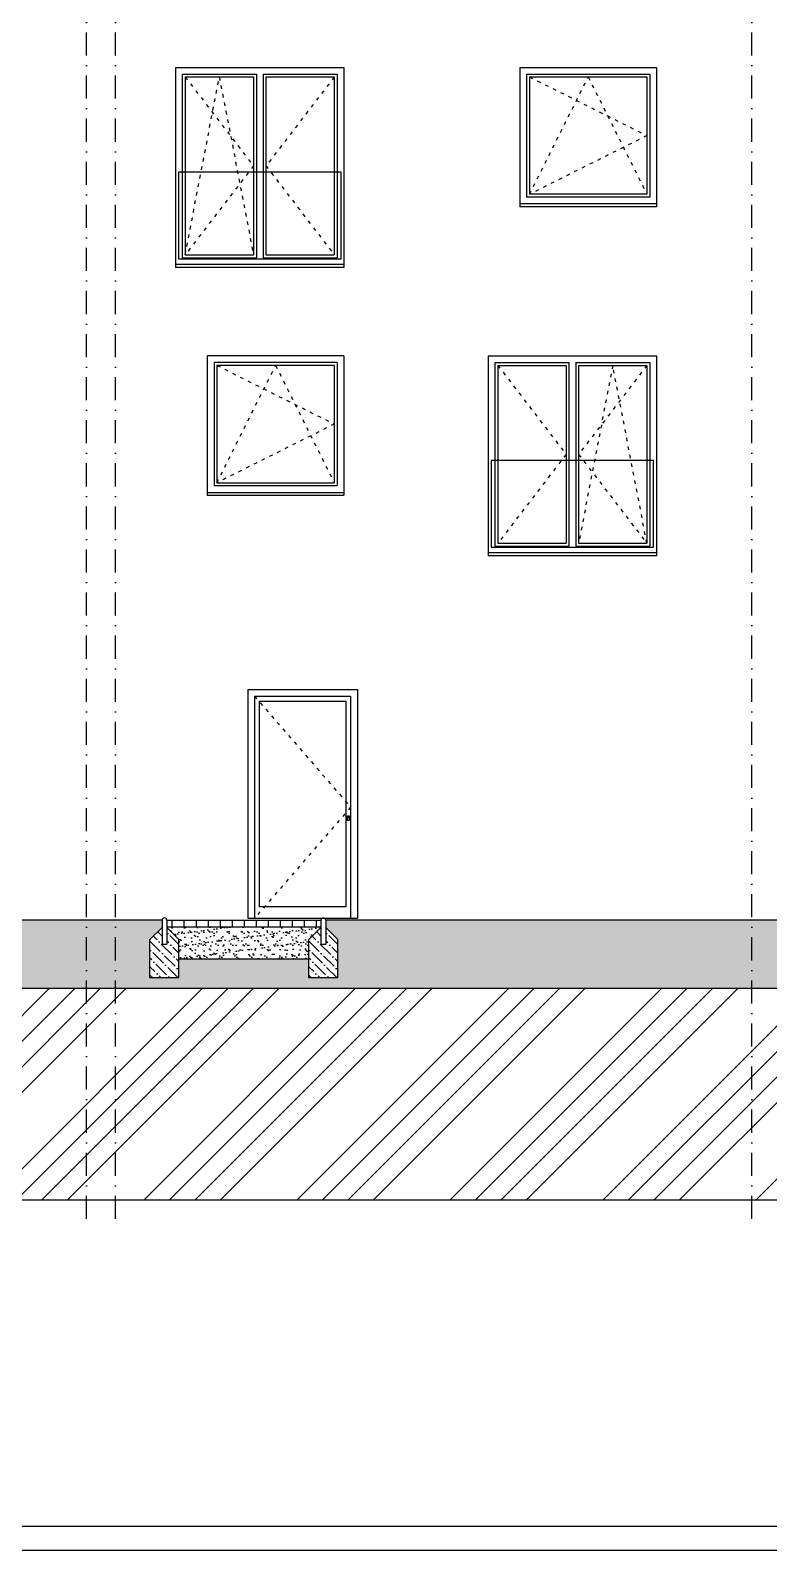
# Model space of a CAD drawing. Extents: x 3792242 to 5145247, y -1546315 to -1031918.
# Drawn here: x 3921830 to 3929504, y -1545690 to -1529880 of the extents above; entities that cross this region are included whole.
import ezdxf

# ---------------------------------------------------------------- set-up
doc = ezdxf.new("R2010")
doc.units = 0
doc.header["$MEASUREMENT"] = 0
doc.linetypes.add('ACAD_ISO03W100', pattern=[30, 12, -18])
doc.linetypes.add('BODKOCIARKOVANA_3', pattern=[5.6, 3, -1.3, 0, -1.3])
doc.layers.get('0').update_dxf_attribs({"linetype": 'CONTINUOUS'})
doc.layers.get('Defpoints').update_dxf_attribs({"color": 61, "linetype": 'CONTINUOUS'})
for name, color, linetype in [('MÚRY', 1, 'CONTINUOUS'), ('OKNÁ', 143, 'CONTINUOUS'), ('osi', 253, 'CONTINUOUS'), ('POZEMOK', 7, 'CONTINUOUS'), ('TENKÁ', 7, 'CONTINUOUS'), ('ZARIADENIE1', 145, 'CONTINUOUS'), ('ŠRAFY', 82, 'CONTINUOUS')]:
    doc.layers.add(name, color=color, linetype=linetype)

msp = doc.modelspace()

# ---------------------------------------------------------------- hatches: boundary and pattern name
at = {"layer": 'ŠRAFY', "ltscale": 0.25}
h = msp.add_hatch(dxfattribs=at)
h.set_pattern_fill('ANSI34', color=256, scale=1500)
h.paths.add_polyline_path([(3904249, -1539843.77), (3903449, -1540643.77), (3903449, -1541443.77), (3901649, -1541443.77), (3901649, -1540643.77), (3900871.5, -1540643.77), (3900350.5, -1540643.77), (3900158, -1540643.77), (3899084, -1540643.77), (3899084, -1541443.77), (3896684, -1541443.77), (3896684, -1540643.77), (3895134, -1540643.77), (3895134, -1541443.77), (3892734, -1541443.77), (3892734, -1540643.77), (3891066.5, -1540643.77), (3890904.5, -1540643.77), (3890353, -1540643.77), (3890169, -1540643.77), (3890169, -1541443.77), (3888369, -1541443.77), (3888369, -1540643.77), (3887456.787, -1539063.77), (3886646.963, -1539063.77), (3886646.963, -1542040.5), (3952029, -1542040.5), (3952029, -1537858.77), (3951917.043, -1537858.77), (3951365.04, -1537858.77), (3950219, -1539843.77), (3950219, -1540643.77), (3948219, -1540643.77), (3948219, -1539843.77), (3947319.5, -1539843.77), (3946798.5, -1539843.77), (3946606, -1539843.77), (3945854, -1539843.77), (3945854, -1540643.77), (3943254, -1540643.77), (3943254, -1539843.77), (3941704, -1539843.77), (3941704, -1540643.77), (3939504, -1540643.77), (3939504, -1539843.77), (3937736.5, -1539843.77), (3937574.5, -1539843.77), (3937023, -1539843.77), (3936939, -1539843.77), (3936939, -1540643.77), (3934939, -1540643.77), (3934939, -1539843.77)])
h.paths.add_polyline_path([(3937081, -1540387.57), (3937081, -1540099.971), (3937331, -1540099.971), (3937331, -1540387.57)], flags=24)
h.paths.add_polyline_path([(3937512.889, -1540068.7), (3938019.238, -1540068.7), (3938019.238, -1540268.749), (3937512.889, -1540268.749)], flags=24)
h.paths.add_polyline_path([(3946846.5, -1540387.57), (3946846.5, -1540099.971), (3947096.5, -1540099.971), (3947096.5, -1540387.57)], flags=24)
h.paths.add_polyline_path([(3946349.889, -1540068.7), (3946856.238, -1540068.7), (3946856.238, -1540268.749), (3946349.889, -1540268.749)], flags=24)
h.paths.add_polyline_path([(3890411, -1541187.57), (3890411, -1540899.971), (3890661, -1540899.971), (3890661, -1541187.57)], flags=24)
h.paths.add_polyline_path([(3900398.5, -1541187.57), (3900398.5, -1540899.971), (3900648.5, -1540899.971), (3900648.5, -1541187.57)], flags=24)
h.paths.add_polyline_path([(3899901.889, -1540868.7), (3900408.238, -1540868.7), (3900408.238, -1541068.749), (3899901.889, -1541068.749)], flags=24)
h.paths.add_polyline_path([(3890862.389, -1540868.7), (3891368.738, -1540868.7), (3891368.738, -1541068.749), (3890862.389, -1541068.749)], flags=24)
h.paths.add_polyline_path([(3900802.343, -1539532.394), (3901308.691, -1539532.394), (3901308.691, -1539732.444), (3900802.343, -1539732.444)], flags=24)
h.paths.add_polyline_path([(3900435.866, -1540047.663), (3900435.866, -1539760.065), (3900610.964, -1539760.065), (3900610.964, -1540047.663)], flags=24)
h.paths.add_polyline_path([(3900435.824, -1540134.976), (3900435.824, -1540022.592), (3900610.602, -1540022.592), (3900610.602, -1540134.976)], flags=24)
h.paths.add_polyline_path([(3900435.915, -1540197.476), (3900435.915, -1540109.976), (3900610.915, -1540109.976), (3900610.915, -1540197.476)], flags=24)
h.paths.add_polyline_path([(3899901.89, -1540068.7), (3900408.238, -1540068.7), (3900408.238, -1540268.749), (3899901.89, -1540268.749)], flags=24)
h.paths.add_polyline_path([(3894867, -1539571.299), (3894867, -1539308.701), (3895117, -1539308.701), (3895117, -1539571.299)], flags=24)
h.paths.add_polyline_path([(3890448.366, -1540047.663), (3890448.366, -1539760.065), (3890623.464, -1539760.065), (3890623.464, -1540047.663)], flags=24)
h.paths.add_polyline_path([(3890448.324, -1540134.976), (3890448.324, -1540022.592), (3890623.102, -1540022.592), (3890623.102, -1540134.976)], flags=24)
h.paths.add_polyline_path([(3890448.415, -1540197.476), (3890448.415, -1540109.976), (3890623.415, -1540109.976), (3890623.415, -1540197.476)], flags=24)
h.paths.add_polyline_path([(3891827.225, -1539532.394), (3892333.573, -1539532.394), (3892333.573, -1539732.444), (3891827.225, -1539732.444)], flags=24)
h.paths.add_polyline_path([(3890842.889, -1540068.7), (3891349.238, -1540068.7), (3891349.238, -1540268.749), (3890842.889, -1540268.749)], flags=24)
h = msp.add_hatch(dxfattribs=at)
h.set_pattern_fill('AR-CONC', color=256, scale=50)
h.set_pattern_definition([(50, (-12185392.95, 625210.72), (358.6300913, -31.3760675), [37.5, -412.5]), (355, (-12185392.95, 625210.72), (-69.375667, 376.096067), [30, -330]), (100.4514445, (-12185363.06, 625208.1), (289.254423, 344.7199955), [31.870096, -350.571056]), (46.1842, (-12185392.95, 625310.72), (533.620665, -82.75964), [56.25, -618.75]), (96.6356355, (-12185348.5, 625303.83), (467.330973, 487.0593), [47.805171, -525.85688]), (351.184164, (-12185392.95, 625310.7), (467.330973, 487.0593), [45, -495]), (21, (-12185342.95, 625285.72), (298.453526, -201.3094453), [37.5, -412.5]), (326, (-12185342.95, 625285.72), (121.657666, 362.5750225), [30, -330]), (71.4514447, (-12185318.08, 625268.95), (420.111188, 161.2655764), [31.870095, -350.571056]), (37.5, (-12185392.95, 625210.72), (6.0799277, 166.4469269), [0, -326, 0, -335, 0, -331.25]), (7.5, (-12185392.95, 625210.72), (131.5347687, 197.205856), [0, -191, 0, -318.5, 0, -126.25]), (327.5, (-12185504.45, 625210.72), (266.9112181, -11.2774359), [0, -125, 0, -390, 0, -517.5]), (317.5, (-12185554.45, 625210.72), (291.5930847, 50.052491), [0, -162.5, 0, -259, 0, -367.5])])
h.paths.add_polyline_path([(3935580.587, -1539317), (3935579, -1539325.411), (3935579, -1539433.77), (3935351.98, -1539433.77), (3935343.02, -1539433.77), (3935304, -1539433.77), (3935304, -1539733.77), (3935004, -1539733.77), (3935004, -1539333.77), (3935129, -1539208.77), (3935129, -1539133.77), (3929679, -1539133.77), (3924900.47, -1539133.77), (3924900.47, -1539208.77), (3925025.47, -1539333.77), (3925025.47, -1539733.77), (3924725.47, -1539733.77), (3924725.47, -1539533.77), (3923373.03, -1539533.77), (3923373.03, -1539733.77), (3923073.03, -1539733.77), (3923073.03, -1539333.77), (3923198.03, -1539208.77), (3923198.03, -1539133.77), (3918852.716, -1539133.77), (3918852.716, -1539208.77), (3918977.716, -1539333.77), (3918977.716, -1539733.77), (3918677.716, -1539733.77), (3918677.716, -1539533.77), (3917325.276, -1539533.77), (3917325.276, -1539733.77), (3917025.276, -1539733.77), (3917025.276, -1539333.77), (3917150.276, -1539208.77), (3917150.276, -1539133.77), (3914127, -1539133.77), (3906744, -1539133.77), (3903359, -1539133.77), (3903359, -1539208.77), (3903484, -1539333.77), (3903484, -1539733.77), (3903184, -1539733.77), (3903184, -1539433.77), (3903144.98, -1539433.77), (3903136.02, -1539433.77), (3902909, -1539433.77), (3902909, -1539325.411), (3902907.64, -1539313.77), (3902749, -1539313.77), (3902749, -1539513.77), (3902749, -1540643.77), (3903449, -1540643.77), (3904249, -1539843.77), (3934939, -1539843.77), (3935739, -1539843.77), (3935739, -1539313.77)])
h = msp.add_hatch(dxfattribs=at)
h.set_pattern_fill('ANSI36', color=256, scale=500, angle=90)
h.set_pattern_definition([(135, (-11996788.34, 589363.88), (-121.53397802, 33.14563037), [156.25, -31.25, 0, -31.25])])
h.paths.add_polyline_path([(3923073.03, -1539333.77), (3923198.03, -1539208.77), (3923198.03, -1539383.77), (3923248.03, -1539383.77), (3923248.03, -1539208.77), (3923373.03, -1539333.77), (3923373.03, -1539733.77), (3923073.03, -1539733.77)])
h = msp.add_hatch(dxfattribs=at)
h.set_pattern_fill('ANSI31', color=256, scale=1000, angle=45)
h.set_pattern_definition([(90, (128555.03, -33883.5), (-125, 8e-15), [])])
h.paths.add_polyline_path([(3924850.47, -1539133.77), (3923248.03, -1539133.77), (3923248.03, -1539203.77), (3924850.47, -1539203.77)])
h = msp.add_hatch(dxfattribs=at)
h.set_pattern_fill('AR-SAND', color=256, scale=50)
h.set_pattern_definition([(37.5, (8208.03, -33883.5), (-3.1496679, 96.3411885), [0, -76, 0, -85, 0, -81.25]), (7.5, (8208.03, -33883.5), (88.4888353, 141.1073033), [0, -41, 0, -68.5, 0, -26.25]), (327.5, (8146.53, -33883.5), (155.7070931, 0.2829527), [0, -25, 0, -90, 0, -117.5]), (317.5, (8146.53, -33883.5), (150.3063302, 43.8837782), [0, -12.5, 0, -59, 0, -67.5])])
h.paths.add_polyline_path([(3924725.47, -1539333.77), (3924850.47, -1539208.77), (3924850.47, -1539203.77), (3923248.03, -1539203.77), (3923248.03, -1539208.77), (3923373.03, -1539333.77), (3923373.03, -1539533.77), (3924725.47, -1539533.77)])
h = msp.add_hatch(dxfattribs=at)
h.set_pattern_fill('ANSI36', color=256, scale=500, angle=90)
h.set_pattern_definition([(135, (-11995135.9, 589363.88), (-121.53397802, 33.14563037), [156.25, -31.25, 0, -31.25])])
h.paths.add_polyline_path([(3924725.47, -1539333.77), (3924850.47, -1539208.77), (3924850.47, -1539383.77), (3924900.47, -1539383.77), (3924900.47, -1539208.77), (3925025.47, -1539333.77), (3925025.47, -1539733.77), (3924725.47, -1539733.77)])

# ---------------------------------------------------------------- linework, layer by layer
at = {"color": 253}
msp.add_line((3934939, -1539843.77), (3904249, -1539843.77), dxfattribs=at)
at = {"layer": 'Defpoints'}
msp.add_line((3886646.963, -1542040.5), (3952029, -1542040.5), dxfattribs=at)
at = {"layer": 'MÚRY'}
for p, q in [((3923198.03, -1539133.77), (3918852.716, -1539133.77)), ((3923248.03, -1539133.77), (3924850.47, -1539133.77)), ((3935129, -1539133.77), (3924900.47, -1539133.77))]:
    msp.add_line(p, q, dxfattribs=at)
for centre in [(3923223.03, -1539133.77), (3924875.47, -1539133.77)]:
    msp.add_arc(centre, 25, 0, 180, dxfattribs=at)
at = {"layer": 'OKNÁ'}
for p, q in [((3923439, -1530363.77), (3924149, -1530363.77)), ((3923439, -1530363.77), (3923439, -1532213.77)), ((3924149, -1530363.77), (3924149, -1532213.77)), ((3924279, -1530363.77), (3924989, -1530363.77)), ((3924279, -1530363.77), (3924279, -1532213.77)), ((3924989, -1530363.77), (3924989, -1532213.77)), ((3927019, -1530363.77), (3928239, -1530363.77)), ((3927019, -1530363.77), (3927019, -1531583.77)), ((3928239, -1530363.77), (3928239, -1531583.77)), ((3928239, -1531583.77), (3927019, -1531583.77)), ((3923439, -1532213.77), (3924149, -1532213.77)), ((3924279, -1532213.77), (3924989, -1532213.77)), ((3924989, -1533363.77), (3923769, -1533363.77)), ((3923769, -1533363.77), (3923769, -1534583.77)), ((3924989, -1533363.77), (3924989, -1534583.77)), ((3926689, -1533363.77), (3927399, -1533363.77)), ((3926689, -1533363.77), (3926689, -1535213.77)), ((3927399, -1533363.77), (3927399, -1535213.77)), ((3927529, -1533363.77), (3928239, -1533363.77)), ((3927529, -1533363.77), (3927529, -1535213.77)), ((3928239, -1533363.77), (3928239, -1535213.77)), ((3923769, -1534583.77), (3924989, -1534583.77)), ((3926689, -1535213.77), (3927399, -1535213.77)), ((3927529, -1535213.77), (3928239, -1535213.77))]:
    msp.add_line(p, q, dxfattribs=at)
at = {"layer": 'OKNÁ', "linetype": 'ACAD_ISO03W100', "ltscale": 3}
for p, q in [((3923439, -1530363.77), (3924149, -1531288.77)), ((3923439, -1532213.77), (3923794, -1530363.77)), ((3923794, -1530363.77), (3924149, -1532213.77)), ((3924989, -1530363.77), (3924279, -1531288.77)), ((3927019, -1530363.77), (3928239, -1530973.77)), ((3927019, -1531583.77), (3927629, -1530363.77)), ((3927629, -1530363.77), (3928239, -1531583.77)), ((3928239, -1530973.77), (3927019, -1531583.77)), ((3924149, -1531288.77), (3923439, -1532213.77)), ((3924279, -1531288.77), (3924989, -1532213.77)), ((3923769, -1533363.77), (3924989, -1533973.77)), ((3923769, -1534583.77), (3924379, -1533363.77)), ((3924379, -1533363.77), (3924989, -1534583.77)), ((3926689, -1533363.77), (3927399, -1534288.77)), ((3928239, -1533363.77), (3927529, -1534288.77)), ((3927884, -1533363.77), (3927529, -1535213.77)), ((3928239, -1535213.77), (3927884, -1533363.77)), ((3924989, -1533973.77), (3923769, -1534583.77)), ((3927399, -1534288.77), (3926689, -1535213.77)), ((3927529, -1534288.77), (3928239, -1535213.77)), ((3924159, -1536803.77), (3925159, -1537958.77)), ((3925159, -1537958.77), (3924159, -1539113.77))]:
    msp.add_line(p, q, dxfattribs=at)
at = {"layer": 'osi', "linetype": 'BODKOCIARKOVANA_3', "ltscale": 80}
for p, q in [((3922414, -1542239.5), (3922414, -1519829.5)), ((3922714, -1542239.5), (3922714, -1519829.5)), ((3929329, -1542239.5), (3929329, -1519829.5))]:
    msp.add_line(p, q, dxfattribs=at)
at = {"layer": 'POZEMOK', "color": 8}
for points in [[(3925119.5, -1538053.5), (3925139, -1538053.5), (3925139, -1538070), (3925119.5, -1538070)], [(3925125, -1538047), (3925145, -1538047), (3925145, -1538096.5), (3925125, -1538096.5)]]:
    msp.add_lwpolyline(points, close=True, dxfattribs=at)
at = {"layer": 'TENKÁ'}
for p, q in [((3923339, -1530263.77), (3925089, -1530263.77)), ((3923339, -1530263.77), (3923339, -1532343.77)), ((3923409, -1530333.77), (3924179, -1530333.77)), ((3923409, -1530333.77), (3923409, -1532243.77)), ((3924179, -1530333.77), (3924179, -1532243.77)), ((3924249, -1530333.77), (3925019, -1530333.77)), ((3924249, -1530333.77), (3924249, -1532243.77)), ((3925019, -1530333.77), (3925019, -1532243.77)), ((3925089, -1530263.77), (3925089, -1532343.77)), ((3926919, -1530263.77), (3928339, -1530263.77)), ((3926919, -1530263.77), (3926919, -1531713.77)), ((3926989, -1530333.77), (3928269, -1530333.77)), ((3926989, -1530333.77), (3926989, -1531613.77)), ((3928269, -1530333.77), (3928269, -1531613.77)), ((3928339, -1530263.77), (3928339, -1531713.77)), ((3928269, -1531613.77), (3926989, -1531613.77)), ((3928339, -1531683.77), (3926919, -1531683.77)), ((3928339, -1531713.77), (3926919, -1531713.77)), ((3923409, -1532243.77), (3924179, -1532243.77)), ((3924249, -1532243.77), (3925019, -1532243.77)), ((3925089, -1532313.77), (3923339, -1532313.77)), ((3925089, -1532343.77), (3923339, -1532343.77)), ((3923669, -1533263.77), (3923669, -1534713.77)), ((3925089, -1533263.77), (3923669, -1533263.77)), ((3925019, -1533333.77), (3923739, -1533333.77)), ((3923739, -1533333.77), (3923739, -1534613.77)), ((3925019, -1533333.77), (3925019, -1534613.77)), ((3925089, -1533263.77), (3925089, -1534713.77)), ((3926589, -1533263.77), (3928339, -1533263.77)), ((3926589, -1533263.77), (3926589, -1535343.77)), ((3926659, -1533333.77), (3927429, -1533333.77)), ((3926659, -1533333.77), (3926659, -1535243.77)), ((3927429, -1533333.77), (3927429, -1535243.77)), ((3927499, -1533333.77), (3928269, -1533333.77)), ((3927499, -1533333.77), (3927499, -1535243.77)), ((3928269, -1533333.77), (3928269, -1535243.77)), ((3928339, -1533263.77), (3928339, -1535343.77)), ((3923739, -1534613.77), (3925019, -1534613.77)), ((3923669, -1534683.77), (3925089, -1534683.77)), ((3923669, -1534713.77), (3925089, -1534713.77)), ((3926659, -1535243.77), (3927429, -1535243.77)), ((3927499, -1535243.77), (3928269, -1535243.77)), ((3928339, -1535313.77), (3926589, -1535313.77)), ((3928339, -1535343.77), (3926589, -1535343.77)), ((3924089, -1536733.77), (3924089, -1539113.77)), ((3924089, -1536733.77), (3925229, -1536733.77)), ((3924159, -1536803.77), (3925159, -1536803.77)), ((3924159, -1536803.77), (3924159, -1539113.77)), ((3924209, -1536853.77), (3925109, -1536853.77)), ((3924209, -1536853.77), (3924209, -1538993.77)), ((3925109, -1536853.77), (3925109, -1538993.77)), ((3925159, -1536803.77), (3925159, -1539113.77)), ((3925229, -1536733.77), (3925229, -1539113.77)), ((3925109, -1538993.77), (3924209, -1538993.77)), ((3923248.03, -1539203.77), (3924850.47, -1539203.77)), ((3924089, -1539113.77), (3925229, -1539113.77)), ((3923373.03, -1539533.77), (3924725.47, -1539533.77))]:
    msp.add_line(p, q, dxfattribs=at)
at = {"layer": 'TENKÁ', "ltscale": 0.25}
for p, q in [((3923073.03, -1539333.77), (3923198.03, -1539208.77)), ((3923198.03, -1539133.77), (3923198.03, -1539383.77)), ((3923198.03, -1539133.77), (3923198.03, -1539383.77)), ((3923248.03, -1539133.77), (3923248.03, -1539383.77)), ((3923373.03, -1539333.77), (3923248.03, -1539208.77)), ((3924725.47, -1539333.77), (3924850.47, -1539208.77)), ((3924850.47, -1539133.77), (3924850.47, -1539383.77)), ((3924850.47, -1539133.77), (3924850.47, -1539383.77)), ((3924850.47, -1539133.77), (3924850.47, -1539383.77)), ((3924900.47, -1539133.77), (3924900.47, -1539383.77)), ((3925025.47, -1539333.77), (3924900.47, -1539208.77)), ((3923073.03, -1539733.77), (3923073.03, -1539333.77)), ((3923198.03, -1539383.77), (3923248.03, -1539383.77)), ((3923373.03, -1539733.77), (3923373.03, -1539333.77)), ((3924725.47, -1539733.77), (3924725.47, -1539333.77)), ((3924850.47, -1539383.77), (3924900.47, -1539383.77)), ((3925025.47, -1539733.77), (3925025.47, -1539333.77)), ((3923373.03, -1539733.77), (3923073.03, -1539733.77)), ((3925025.47, -1539733.77), (3924725.47, -1539733.77))]:
    msp.add_line(p, q, dxfattribs=at)
at = {"layer": 'TENKÁ', "color": 7}
for p, q in [((3962963.575, -1545439.552), (3886406.575, -1545439.552)), ((3963213.575, -1545689.552), (3886156.575, -1545689.552))]:
    msp.add_line(p, q, dxfattribs=at)
at = {"layer": 'ZARIADENIE1'}
for points in [[(3925059, -1531353.77), (3923369, -1531353.77), (3923369, -1532253.77), (3925059, -1532253.77)], [(3928309, -1534353.77), (3926619, -1534353.77), (3926619, -1535253.77), (3928309, -1535253.77)]]:
    msp.add_lwpolyline(points, close=True, dxfattribs=at)

doc.saveas('drawing.dxf')
